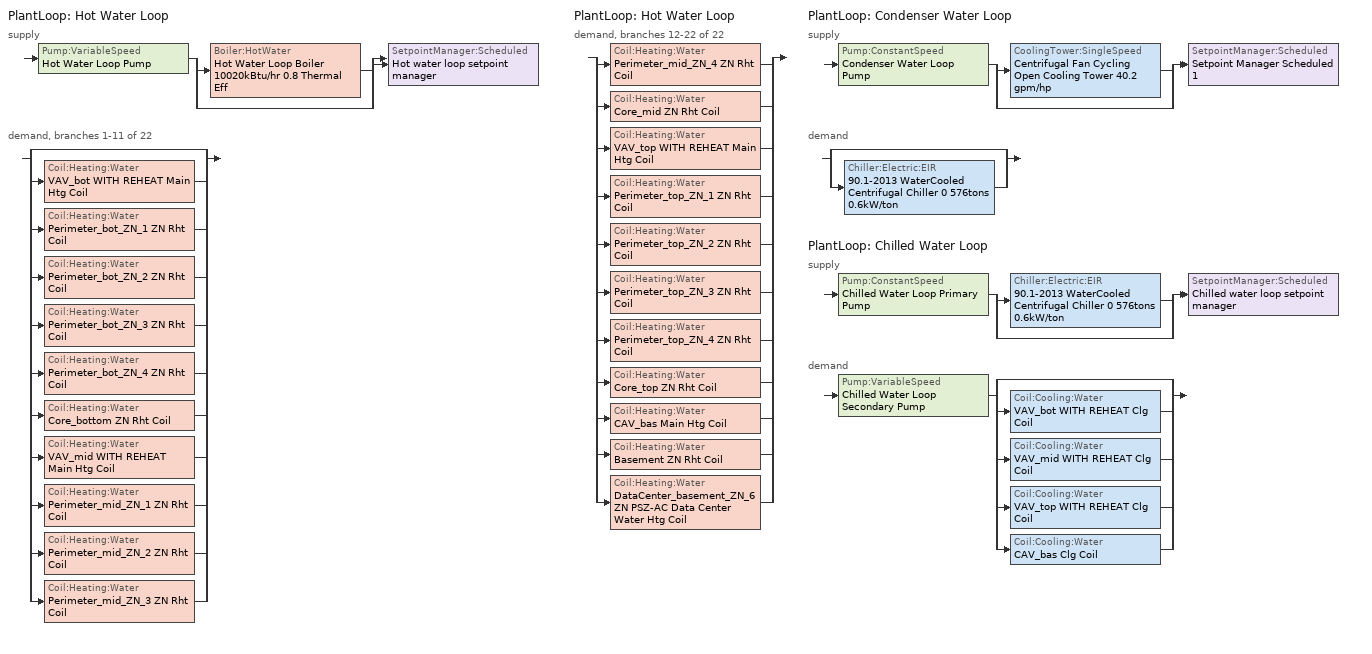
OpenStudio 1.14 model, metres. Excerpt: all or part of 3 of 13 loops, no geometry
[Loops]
PlantLoop 'Hot Water Loop'
 supply: Pump:VariableSpeed 'Hot Water Loop Pump' > split
  | Boiler:HotWater 'Hot Water Loop Boiler 10020kBtu/hr 0.8 Thermal Eff'
  | bypass
  join > SetpointManager:Scheduled 'Hot water loop setpoint manager'
 demand, branches 1-11 of 22: split
  | bypass
  | Coil:Heating:Water 'VAV_bot WITH REHEAT Main Htg Coil'
  | Coil:Heating:Water 'Perimeter_bot_ZN_1 ZN Rht Coil'
  | Coil:Heating:Water 'Perimeter_bot_ZN_2 ZN Rht Coil'
  | Coil:Heating:Water 'Perimeter_bot_ZN_3 ZN Rht Coil'
  | Coil:Heating:Water 'Perimeter_bot_ZN_4 ZN Rht Coil'
  | Coil:Heating:Water 'Core_bottom ZN Rht Coil'
  | Coil:Heating:Water 'VAV_mid WITH REHEAT Main Htg Coil'
  | Coil:Heating:Water 'Perimeter_mid_ZN_1 ZN Rht Coil'
  | Coil:Heating:Water 'Perimeter_mid_ZN_2 ZN Rht Coil'
  | Coil:Heating:Water 'Perimeter_mid_ZN_3 ZN Rht Coil'
PlantLoop 'Hot Water Loop'
 demand, branches 12-22 of 22: split
  | Coil:Heating:Water 'Perimeter_mid_ZN_4 ZN Rht Coil'
  | Coil:Heating:Water 'Core_mid ZN Rht Coil'
  | Coil:Heating:Water 'VAV_top WITH REHEAT Main Htg Coil'
  | Coil:Heating:Water 'Perimeter_top_ZN_1 ZN Rht Coil'
  | Coil:Heating:Water 'Perimeter_top_ZN_2 ZN Rht Coil'
  | Coil:Heating:Water 'Perimeter_top_ZN_3 ZN Rht Coil'
  | Coil:Heating:Water 'Perimeter_top_ZN_4 ZN Rht Coil'
  | Coil:Heating:Water 'Core_top ZN Rht Coil'
  | Coil:Heating:Water 'CAV_bas Main Htg Coil'
  | Coil:Heating:Water 'Basement ZN Rht Coil'
  | Coil:Heating:Water 'DataCenter_basement_ZN_6 ZN PSZ-AC Data Center Water Htg Coil'
PlantLoop 'Condenser Water Loop'
 supply: Pump:ConstantSpeed 'Condenser Water Loop Pump' > split
  | CoolingTower:SingleSpeed 'Centrifugal Fan Cycling Open Cooling Tower 40.2 gpm/hp'
  | bypass
  join > SetpointManager:Scheduled 'Setpoint Manager Scheduled 1'
 demand: split
  | bypass
  | Chiller:Electric:EIR '90.1-2013 WaterCooled  Centrifugal Chiller 0 576tons 0.6kW/ton'
PlantLoop 'Chilled Water Loop'
 supply: Pump:ConstantSpeed 'Chilled Water Loop Primary Pump' > split
  | Chiller:Electric:EIR '90.1-2013 WaterCooled  Centrifugal Chiller 0 576tons 0.6kW/ton'
  | bypass
  join > SetpointManager:Scheduled 'Chilled water loop setpoint manager'
 demand: Pump:VariableSpeed 'Chilled Water Loop Secondary Pump' > split
  | bypass
  | Coil:Cooling:Water 'VAV_bot WITH REHEAT Clg Coil'
  | Coil:Cooling:Water 'VAV_mid WITH REHEAT Clg Coil'
  | Coil:Cooling:Water 'VAV_top WITH REHEAT Clg Coil'
  | Coil:Cooling:Water 'CAV_bas Clg Coil'
[PlantLoop] Plant Loop Volume {m3}=Autocalculate; Load Distribution Scheme=Optimal
Name | Fluid Type | Minimum Loop Temperature {C} | Maximum Loop Temperature {C} | Common Pipe Simulation
Hot Water Loop | Water | 10
Condenser Water Loop |  | 5 | 80
Chilled Water Loop |  | 1 | 98 | CommonPipe
[Sizing:Plant] Sizing Option=NonCoincident; Zone Timesteps in Averaging Window=1; Coincident Sizing Factor Mode=None
Name | Loop Type | Design Loop Exit Temperature {C} | Loop Design Temperature Difference {deltaC}
Hot Water Loop | Heating | 82.2222 | 11.1111
Condenser Water Loop | Condenser | 29.4444 | 5.55556
Chilled Water Loop | Cooling | 6.66667 | 5.61111
[SetpointManager:Scheduled] Control Variable=Temperature
Name | Schedule
Hot water loop setpoint manager | Hot Water Loop Temp - 180F
Setpoint Manager Scheduled 1 | Condenser Water Loop Temp - 70F
Chilled water loop setpoint manager | Chilled Water Loop Temp - 44F
[Pump:VariableSpeed] Motor Efficiency=0.93; Pump Control Type=Intermittent
Name | Rated Pump Head {Pa} | Fraction of Motor Inefficiencies to Fluid Stream | Coefficient 1 of the Part Load Performance Curve | Coefficient 2 of the Part Load Performance Curve | Coefficient 3 of the Part Load Performance Curve | Coefficient 4 of the Part Load Performance Curve
Hot Water Loop Pump | 179344
Chilled Water Loop Secondary Pump | 134508 | 0 | 0 | 0.0205 | 0.4101 | 0.5753
[Boiler:HotWater]
Hot Water Loop Boiler 10020kBtu/hr 0.8 Thermal Eff: Fuel Type=NaturalGas; Nominal Thermal Efficiency=0.8; Efficiency Curve Temperature Evaluation Variable=LeavingBoiler; Normalized Boiler Efficiency Curve=Boiler with Minimum Turndown 1; Design Water Outlet Temperature {C}=82.2222; Maximum Part Load Ratio=1.2; Water Outlet Upper Temperature Limit {C}=95; Boiler Flow Mode=LeavingSetpointModulated; Parasitic Electric Load {W}=0; Sizing Factor=1
[Pump:ConstantSpeed] Rated Flow Rate {m3/s}=autosize; Rated Power Consumption {W}=autosize; Fraction of Motor Inefficiencies to Fluid Stream=0; Pump Control Type=Intermittent
Name | Rated Pump Head {Pa} | Motor Efficiency
Condenser Water Loop Pump | 148557 | 0.936
Chilled Water Loop Primary Pump | 44836 | 0.917
[CoolingTower:SingleSpeed]
Centrifugal Fan Cycling Open Cooling Tower 40.2 gpm/hp: Design Water Flow Rate {m3/s}=autosize; Design Air Flow Rate {m3/s}=autosize; Fan Power at Design Air Flow Rate {W}=29012.1; U-Factor Times Area Value at Design Air Flow Rate {W/K}=autosize; Air Flow Rate in Free Convection Regime {m3/s}=autosize; U-Factor Times Area Value at Free Convection Air Flow Rate {W/K}=autosize; Performance Input Method=UFactorTimesAreaAndDesignWaterFlowRate; Free Convection Capacity {W}=0; Basin Heater Capacity {W/K}=0; Evaporation Loss Mode=LossFactor; Evaporation Loss Factor {percent/K}=0.2; Drift Loss Percent {percent}=0.008; Blowdown Calculation Mode=ConcentrationRatio; Blowdown Concentration Ratio=3; Capacity Control=FanCycling; Number of Cells=2; Cell Control=MinimalCell; Cell Minimum  Water Flow Rate Fraction=0.33; Cell Maximum Water Flow Rate Fraction=2.5; Sizing Factor=1
[Chiller:Electric:EIR]
90.1-2013 WaterCooled  Centrifugal Chiller 0 576tons 0.6kW/ton: Reference Capacity {W}=Autosize; Reference COP {W/W}=6.28036; Reference Leaving Chilled Water Temperature {C}=6.66667; Reference Entering Condenser Fluid Temperature {C}=35; Cooling Capacity Function of Temperature Curve=WaterCooled_Centrifugal_Chiller_2010_PathB_CAPFT; Electric Input to Cooling Output Ratio Function of Temperature Curve=WaterCooled_Centrifugal_Chiller_2010_PathB_EIRFT; Electric Input to Cooling Output Ratio Function of Part Load Ratio Curve=ChlrWtrCentPathAAllEIRRatio_fQRatio; Minimum Part Load Ratio=0.15; Maximum Part Load Ratio=1; Optimum Part Load Ratio=1; Minimum Unloading Ratio=0.25; Condenser Type=WaterCooled; Leaving Chilled Water Lower Temperature Limit {C}=2.22222; Chiller Flow Mode=ConstantFlow; Design Heat Recovery Water Flow Rate {m3/s}=0; Sizing Factor=1; Basin Heater Capacity {W/K}=0; Basin Heater Setpoint Temperature {C}=10
[Coil:Heating:Water] Availability Schedule=Always On Discrete
Name | Rated Inlet Water Temperature {C} | Rated Inlet Air Temperature {C} | Rated Outlet Water Temperature {C} | Rated Outlet Air Temperature {C}
VAV_bot WITH REHEAT Main Htg Coil; VAV_mid WITH REHEAT Main Htg Coil; VAV_top WITH REHEAT Main Htg Coil | 82.2222 | 7 | 71.1111 | 12.8
Perimeter_bot_ZN_1 ZN Rht Coil; Perimeter_bot_ZN_2 ZN Rht Coil; Perimeter_bot_ZN_3 ZN Rht Coil; Perimeter_bot_ZN_4 ZN Rht Coil; Core_bottom ZN Rht Coil; Perimeter_mid_ZN_1 ZN Rht Coil; Perimeter_mid_ZN_2 ZN Rht Coil; Perimeter_mid_ZN_3 ZN Rht Coil; Perimeter_mid_ZN_4 ZN Rht Coil; Core_mid ZN Rht Coil; Perimeter_top_ZN_1 ZN Rht Coil; Perimeter_top_ZN_2 ZN Rht Coil; Perimeter_top_ZN_3 ZN Rht Coil; Perimeter_top_ZN_4 ZN Rht Coil; Core_top ZN Rht Coil | 82.2222 | 12.8 | 71.1111 | 40
CAV_bas Main Htg Coil | 67 | 7 | 55.8889 | 16.7
Basement ZN Rht Coil | 67 | 16.7 | 55.8889 | 50
DataCenter_basement_ZN_6 ZN PSZ-AC Data Center Water Htg Coil | 82.2222 | 7 | 71.1111 | 12.7778
[Controller:WaterCoil] Minimum Actuated Flow {m3/s}=0
Name | Water Coil | Action | Controller Convergence Tolerance {deltaC}
VAV_bot WITH REHEAT Main Htg Coil Controller | VAV_bot WITH REHEAT Main Htg Coil | Normal | 0.0001
VAV_bot WITH REHEAT Clg Coil Controller | VAV_bot WITH REHEAT Clg Coil | Reverse
Controller Water Coil 1 | Perimeter_bot_ZN_1 ZN Rht Coil | Normal | 0.0001
Controller Water Coil 2 | Perimeter_bot_ZN_2 ZN Rht Coil | Normal | 0.0001
Controller Water Coil 3 | Perimeter_bot_ZN_3 ZN Rht Coil | Normal | 0.0001
Controller Water Coil 4 | Perimeter_bot_ZN_4 ZN Rht Coil | Normal | 0.0001
Controller Water Coil 5 | Core_bottom ZN Rht Coil | Normal | 0.0001
VAV_mid WITH REHEAT Main Htg Coil Controller | VAV_mid WITH REHEAT Main Htg Coil | Normal | 0.0001
VAV_mid WITH REHEAT Clg Coil Controller | VAV_mid WITH REHEAT Clg Coil | Reverse
Controller Water Coil 6 | Perimeter_mid_ZN_1 ZN Rht Coil | Normal | 0.0001
Controller Water Coil 7 | Perimeter_mid_ZN_2 ZN Rht Coil | Normal | 0.0001
Controller Water Coil 8 | Perimeter_mid_ZN_3 ZN Rht Coil | Normal | 0.0001
Controller Water Coil 9 | Perimeter_mid_ZN_4 ZN Rht Coil | Normal | 0.0001
Controller Water Coil 10 | Core_mid ZN Rht Coil | Normal | 0.0001
VAV_top WITH REHEAT Main Htg Coil Controller | VAV_top WITH REHEAT Main Htg Coil | Normal | 0.0001
VAV_top WITH REHEAT Clg Coil Controller | VAV_top WITH REHEAT Clg Coil | Reverse
Controller Water Coil 11 | Perimeter_top_ZN_1 ZN Rht Coil | Normal | 0.0001
Controller Water Coil 12 | Perimeter_top_ZN_2 ZN Rht Coil | Normal | 0.0001
Controller Water Coil 13 | Perimeter_top_ZN_3 ZN Rht Coil | Normal | 0.0001
Controller Water Coil 14 | Perimeter_top_ZN_4 ZN Rht Coil | Normal | 0.0001
Controller Water Coil 15 | Core_top ZN Rht Coil | Normal | 0.0001
CAV_bas Main Htg Coil Controller | CAV_bas Main Htg Coil | Normal | 0.0001
Controller Water Coil 16 | CAV_bas Clg Coil | Reverse
Controller Water Coil 17 | Basement ZN Rht Coil | Normal | 0.0001
Controller Water Coil 18 | DataCenter_basement_ZN_6 ZN PSZ-AC Data Center Water Htg Coil | Normal | 0.0001
[Coil:Cooling:Water] Availability Schedule=Always On Discrete; Heat Exchanger Configuration=CrossFlow
VAV_bot WITH REHEAT Clg Coil; VAV_mid WITH REHEAT Clg Coil; VAV_top WITH REHEAT Clg Coil; CAV_bas Clg Coil
[EnergyManagementSystem:Program]
VAVbotWITHREHEATOptimumStartProg0: IF DaylightSavings==0 && DayOfWeek>1 && Hour==5 && OAT_1<23.9 && OAT_1>1.7; SET VAVbotWITHREHEATClgSch0 = 29.4; SET VAVbotWITHREHEATHtgSch0 = 15.6; ELSEIF DaylightSavings==0 && DayOfWeek==1 && Hour==7 && OAT_1<23.9 && OAT_1>1.7; SET VAVbotWITHREHEATClgSch0 = 29.4; SET VAVbotWITHREHEATHtgSch0 = 15.6; ELSEIF DaylightSavings==1 && DayOfWeek>1 && Hour==4 && OAT_1<23.9 && OAT_1>1.7; SET VAVbotWITHREHEATClgSch0 = 29.4; SET VAVbotWITHREHEATHtgSch0 = 15.6; ELSEIF DaylightSavings==1 && DayOfWeek==1 && Hour==6 && OAT_1<23.9 && OAT_1>1.7; SET VAVbotWITHREHEATClgSch0 = 29.4; SET VAVbotWITHREHEATHtgSch0 = 15.6; ELSE; SET VAVbotWITHREHEATClgSch0 = NULL; SET VAVbotWITHREHEATHtgSch0 = NULL; ENDIF
VAVmidWITHREHEATOptimumStartProg0: IF DaylightSavings==0 && DayOfWeek>1 && Hour==5 && OAT_2<23.9 && OAT_2>1.7; SET VAVmidWITHREHEATClgSch0 = 29.4; SET VAVmidWITHREHEATHtgSch0 = 15.6; ELSEIF DaylightSavings==0 && DayOfWeek==1 && Hour==7 && OAT_2<23.9 && OAT_2>1.7; SET VAVmidWITHREHEATClgSch0 = 29.4; SET VAVmidWITHREHEATHtgSch0 = 15.6; ELSEIF DaylightSavings==1 && DayOfWeek>1 && Hour==4 && OAT_2<23.9 && OAT_2>1.7; SET VAVmidWITHREHEATClgSch0 = 29.4; SET VAVmidWITHREHEATHtgSch0 = 15.6; ELSEIF DaylightSavings==1 && DayOfWeek==1 && Hour==6 && OAT_2<23.9 && OAT_2>1.7; SET VAVmidWITHREHEATClgSch0 = 29.4; SET VAVmidWITHREHEATHtgSch0 = 15.6; ELSE; SET VAVmidWITHREHEATClgSch0 = NULL; SET VAVmidWITHREHEATHtgSch0 = NULL; ENDIF
VAVtopWITHREHEATOptimumStartProg0: IF DaylightSavings==0 && DayOfWeek>1 && Hour==5 && OAT_3<23.9 && OAT_3>1.7; SET VAVtopWITHREHEATClgSch0 = 29.4; SET VAVtopWITHREHEATHtgSch0 = 15.6; ELSEIF DaylightSavings==0 && DayOfWeek==1 && Hour==7 && OAT_3<23.9 && OAT_3>1.7; SET VAVtopWITHREHEATClgSch0 = 29.4; SET VAVtopWITHREHEATHtgSch0 = 15.6; ELSEIF DaylightSavings==1 && DayOfWeek>1 && Hour==4 && OAT_3<23.9 && OAT_3>1.7; SET VAVtopWITHREHEATClgSch0 = 29.4; SET VAVtopWITHREHEATHtgSch0 = 15.6; ELSEIF DaylightSavings==1 && DayOfWeek==1 && Hour==6 && OAT_3<23.9 && OAT_3>1.7; SET VAVtopWITHREHEATClgSch0 = 29.4; SET VAVtopWITHREHEATHtgSch0 = 15.6; ELSE; SET VAVtopWITHREHEATClgSch0 = NULL; SET VAVtopWITHREHEATHtgSch0 = NULL; ENDIF
[EnergyManagementSystem:ProgramCallingManager]
DataCenterbasementZN6ZNPSZACDataCenterOptimumStartCallingManager0: BeginTimestepBeforePredictor; DataCenterbasementZN6ZNPSZACDataCenterOptimumStartProg0
VAVbotWITHREHEATOptimumStartCallingManager0: BeginTimestepBeforePredictor; VAVbotWITHREHEATOptimumStartProg0
VAVmidWITHREHEATOptimumStartCallingManager0: BeginTimestepBeforePredictor; VAVmidWITHREHEATOptimumStartProg0
VAVtopWITHREHEATOptimumStartCallingManager0: BeginTimestepBeforePredictor; VAVtopWITHREHEATOptimumStartProg0
[HeatExchanger:AirToAir:SensibleAndLatent]
VAV_mid WITH REHEAT ERV: Availability Schedule=Always On Discrete; Nominal Supply Air Flow Rate {m3/s}=autosize; Sensible Effectiveness at 100% Heating Air Flow=0.7; Latent Effectiveness at 100% Heating Air Flow=0.6; Sensible Effectiveness at 75% Heating Air Flow=0.7; Latent Effectiveness at 75% Heating Air Flow=0.6; Sensible Effectiveness at 100% Cooling Air Flow=0.75; Latent Effectiveness at 100% Cooling Air Flow=0.6; Sensible Effectiveness at 75% Cooling Air Flow=0.75; Latent Effectiveness at 75% Cooling Air Flow=0.6; Nominal Electric Power {W}=109319; Supply Air Outlet Temperature Control=No; Heat Exchanger Type=Rotary; Frost Control Type=ExhaustOnly; Threshold Temperature {C}=-23.3; Initial Defrost Time Fraction=0.167; Rate of Defrost Time Fraction Increase {1/K}=1.44; Economizer Lockout=Yes
[SetpointManager:OutdoorAirPretreat]
Setpoint Manager Outdoor Air Pretreat 1: Minimum Setpoint Temperature {C}=-99; Maximum Setpoint Temperature {C}=99; Minimum Setpoint Humidity Ratio {kgWater/kgDryAir}=1e-005; Maximum Setpoint Humidity Ratio {kgWater/kgDryAir}=1
[Schedule:Ruleset]
Name | Default Day Schedule
Hot Water Loop Temp - 180F | Hot Water Loop Temp - 180F Default
Condenser Water Loop Temp - 70F | Condenser Water Loop Temp - 70F Default
Chilled Water Loop Temp - 44F | Chilled Water Loop Temp - 44F Default
[Schedule:Day]
Hot Water Loop Temp - 180F Default: 24, 0, 82.2222
Condenser Water Loop Temp - 70F Default: 24, 0, 21.1111
Chilled Water Loop Temp - 44F Default: 24, 0, 6.66667
[Schedule:Constant]
Always On Discrete: Value=1
[Curve:Biquadratic] Minimum Value of x=5; Maximum Value of x=10; Minimum Value of y=17.78; Maximum Value of y=46.11
Name | Coefficient1 Constant | Coefficient2 x | Coefficient3 x**2 | Coefficient4 y | Coefficient5 y**2 | Coefficient6 x*y
WaterCooled_Centrifugal_Chiller_2010_PathB_CAPFT | 0.536234 | 0.005581 | -0.0013654 | 0.0488966 | -0.0012018 | 0.0010523
WaterCooled_Centrifugal_Chiller_2010_PathB_EIRFT | 1.08218 | 0.0042977 | -0.0013182 | -0.0260781 | 0.0008256 | -0.0006013
[Curve:Quadratic]
ChlrWtrCentPathAAllEIRRatio_fQRatio: Coefficient1 Constant=0.222149; Coefficient2 x=0.503156; Coefficient3 x**2=0.256905; Minimum Value of x=0.1; Maximum Value of x=1; Minimum Curve Output=0.28
[Curve:Cubic]
Boiler with Minimum Turndown 1: Coefficient1 Constant=0.7791; Coefficient2 x=1.4745; Coefficient3 x**2=-2.5795; Coefficient4 x**3=1.3467; Minimum Value of x=0; Maximum Value of x=1.3
